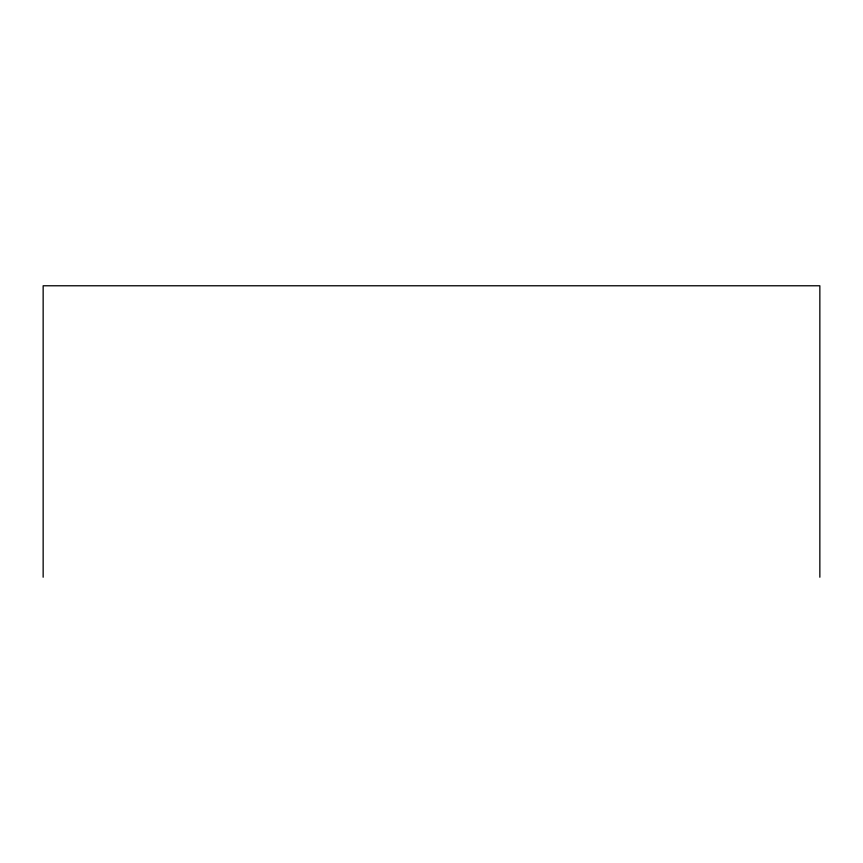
<?xml version="1.0" encoding="UTF-8"?>
<svg xmlns="http://www.w3.org/2000/svg" width="863" height="863" viewBox="0 0 863 863"><rect width="100%" height="100%" fill="white"/><g stroke="black" fill="none" stroke-linecap="round" stroke-linejoin="round"><path stroke-width="1.29" d="M819.85 577.228L819.85 285.772L43.15 285.772L43.15 577.228"/></g></svg>
